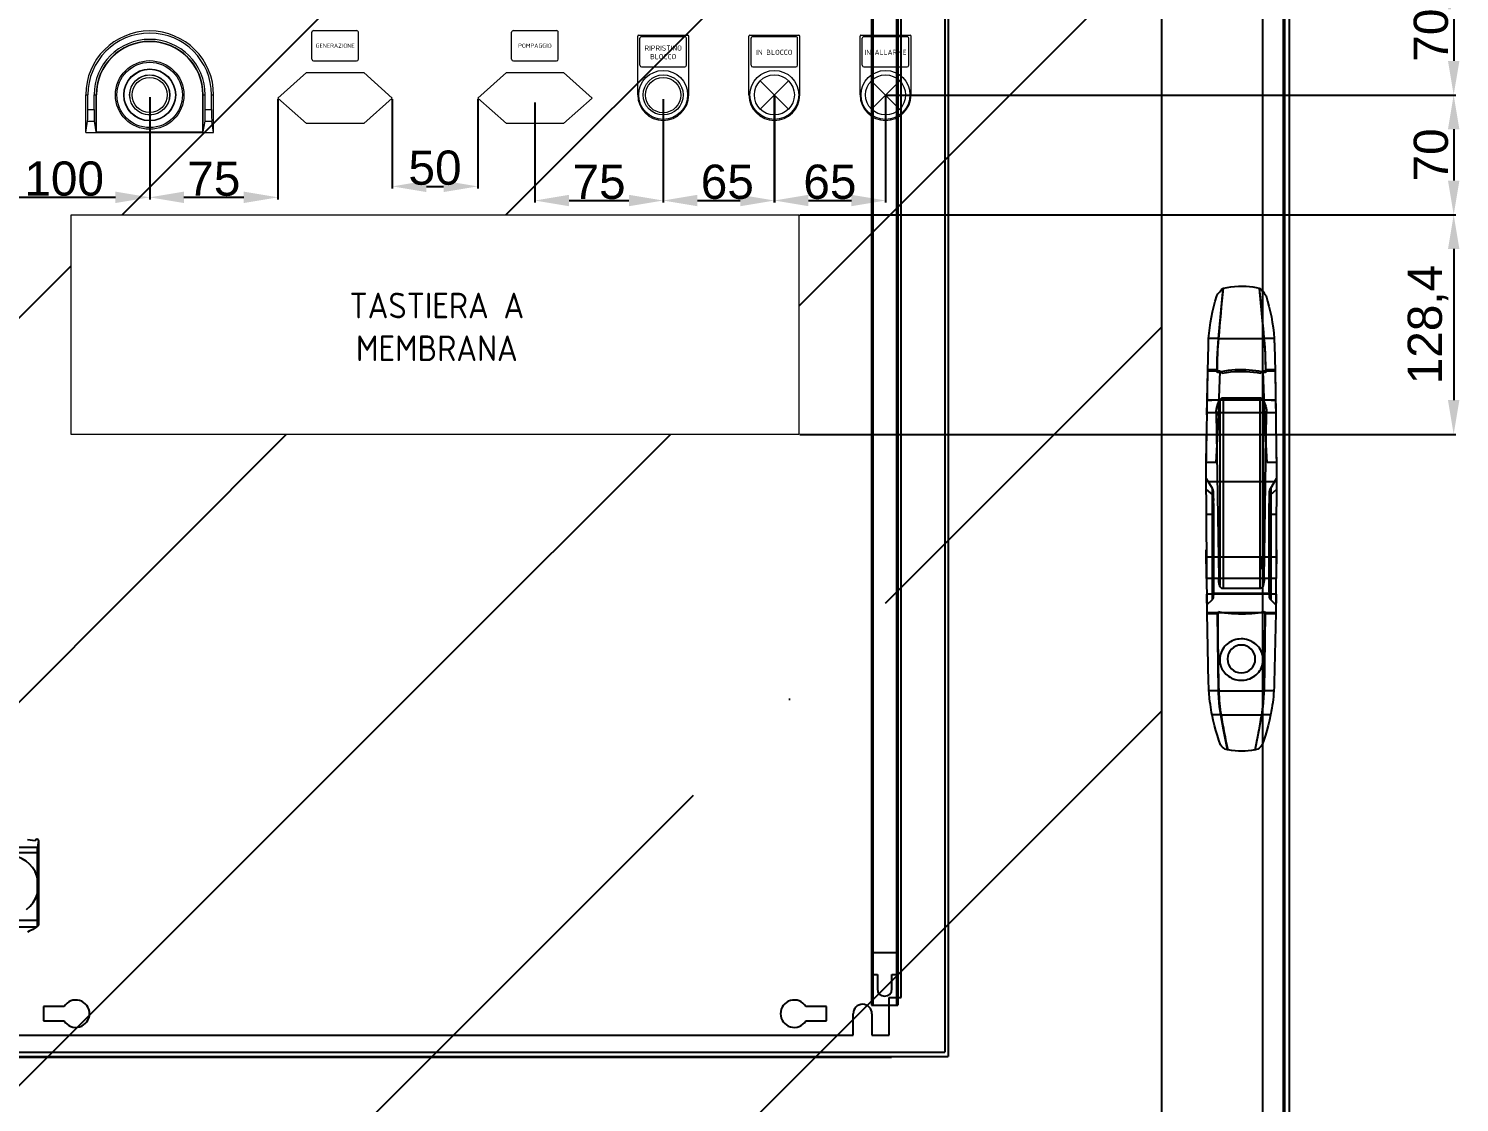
# Model space of a CAD drawing. Header units: millimetres. Extents: x 42222 to 59290, y 36233 to 38835.
# Drawn here: x 43951 to 44788, y 37201 to 37829 of the extents above; entities that cross this region are included whole.
import ezdxf

# ---------------------------------------------------------------- set-up
doc = ezdxf.new("R2010")
doc.units = ezdxf.units.MM
doc.set_wipeout_variables(frame=1)
doc.layers.add('! NO PLOT !', color=7, linetype='Continuous', true_color=0xff75dd, plot=False)
doc.layers.add('000-PI-Oprema', color=30, linetype='Continuous', lineweight=5)
doc.layers.add('000-PI-ORMAR', color=2, linetype='Continuous')
doc.layers.add('000-PI_TEXT', color=7, linetype='Continuous')
doc.styles.add('PI0', font='isocpeur.ttf', dxfattribs={"width": 0.9})
doc.styles.get("Standard").update_dxf_attribs({"font": 'arial.ttf'})
doc.dimstyles.new('ISO-25-lb', dxfattribs={"dimtxt": 8, "dimasz": 8, "dimexe": 1.25, "dimexo": 0.625, "dimtad": 1, "dimtxsty": 'Standard', "dimcen": 5, "dimadec": 0, "dimazin": 0, "dimtfac": 1, "dimtmove": 0, "dimatfit": 3, "dimfxl": 1, "dimarcsym": 0})

# ---------------------------------------------------------------- blocks, each defined once
blk = doc.blocks.new('podloska')
for p, q in [((43278.7, 39063.45), (43278.7, 39097.85)), ((43279.2, 39098.35), (43308, 39098.35)), ((43280, 39080.85), (43280, 39096.55)), ((43281, 39097.55), (43306.2, 39097.55)), ((43307.2, 39080.85), (43307.2, 39096.55)), ((43308.5, 39063.45), (43308.5, 39097.85)), ((43281, 39079.85), (43306.2, 39079.85))]:
    blk.add_line(p, q)
blk.add_circle((43293.6, 39063.45), 14.3)
at = {"ltscale": 0.25}
blk.add_circle((43293.6, 39063.45), 11.7, dxfattribs=at)
for centre, radius, start, end in [((43279.2, 39097.85), 0.5, 89.99996, 179.99983), ((43281, 39096.55), 1, 90.00002, 180.00009), ((43306.2, 39096.55), 1, 359.99991, 89.99998), ((43308, 39097.85), 0.5, 0.00017, 90.00004), ((43281, 39080.85), 1, 180, 269.99998), ((43306.2, 39080.85), 1, 270.00002, 0), ((43293.6, 39063.45), 14.9, 180, 0)]:
    blk.add_arc(centre, radius, start, end)
blk = doc.blocks.new('ESD - 3SU1051-1BA20-0AA0')
for p, q in [((43979.33, 39069.15), (43980.57, 39069.15)), ((43979.33, 39047.15), (43979.33, 39069.15)), ((43980.57, 39060.65), (43980.57, 39069.15)), ((43984.23, 39069.15), (43985.4, 39069.15)), ((43984.23, 39060.65), (43984.23, 39069.15)), ((43985.4, 39069.15), (43985.6, 39069.15)), ((43985.4, 39047.58), (43985.4, 39069.15)), ((43985.6, 39047.55), (43985.6, 39069.15)), ((44047.85, 39069.15), (44048.05, 39069.15)), ((44047.85, 39047.55), (44047.85, 39069.15)), ((44048.05, 39069.15), (44049.23, 39069.15)), ((44048.05, 39047.58), (44048.05, 39069.15)), ((44049.23, 39060.65), (44049.23, 39069.15)), ((44052.88, 39069.15), (44054.13, 39069.15)), ((44052.88, 39060.65), (44052.88, 39069.15)), ((44054.13, 39047.15), (44054.13, 39069.15)), ((43980.57, 39060.65), (43984.23, 39060.65)), ((44049.23, 39060.65), (44052.88, 39060.65)), ((43979.33, 39047.15), (43980.41, 39053.74)), ((43980.41, 39053.74), (43984.38, 39053.74)), ((43985.4, 39047.58), (43984.38, 39053.74)), ((44048.05, 39047.58), (44049.07, 39053.74)), ((44049.07, 39053.74), (44053.04, 39053.74)), ((44054.13, 39047.15), (44053.04, 39053.74)), ((43979.33, 39047.15), (43995.6, 39047.15)), ((43985.6, 39047.55), (44047.85, 39047.55)), ((43995.54, 39047.21), (44037.91, 39047.21)), ((44037.85, 39047.15), (44054.13, 39047.15))]:
    blk.add_line(p, q)
for points in [[(43980.41, 39053.74), (43980.45, 39054.1), (43980.48, 39054.72), (43980.51, 39055.59), (43980.54, 39056.67), (43980.55, 39057.9), (43980.57, 39059.25), (43980.57, 39060.65)], [(43984.23, 39060.65), (43984.23, 39059.25), (43984.24, 39057.9), (43984.26, 39056.67), (43984.28, 39055.59), (43984.31, 39054.72), (43984.34, 39054.1), (43984.38, 39053.74)], [(44049.07, 39053.74), (44049.11, 39054.1), (44049.14, 39054.72), (44049.17, 39055.59), (44049.19, 39056.67), (44049.21, 39057.9), (44049.22, 39059.25), (44049.23, 39060.65)], [(44052.88, 39060.65), (44052.89, 39059.25), (44052.9, 39057.9), (44052.91, 39056.67), (44052.94, 39055.59), (44052.97, 39054.72), (44053, 39054.1), (44053.04, 39053.74)], [(43985.4, 39047.58), (43985.4, 39047.57), (43985.42, 39047.56), (43985.43, 39047.56), (43985.46, 39047.55), (43985.49, 39047.55), (43985.52, 39047.55), (43985.56, 39047.55), (43985.6, 39047.55)], [(44047.85, 39047.55), (44047.89, 39047.55), (44047.93, 39047.55), (44047.96, 39047.55), (44047.99, 39047.55), (44048.02, 39047.56), (44048.04, 39047.56), (44048.05, 39047.57), (44048.05, 39047.58)]]:
    blk.add_lwpolyline(points)
for radius in [20.05, 19.13, 15.2, 15, 11.75, 11.68, 10.25]:
    blk.add_circle((44016.73, 39069.15), radius)
for radius, start, end in [(37.4, 0, 180), (36.16, 0, 180), (32.5, 0, 180), (31.33, 0, 180), (31.13, 0, 180), (30.5, 225.99624, 226.16782), (30.5, 313.83218, 314.00376)]:
    blk.add_arc((44016.73, 39069.15), radius, start, end)
blk = doc.blocks.new('*D108')
at = {"layer": '000-PI_TEXT', "color": 0, "lineweight": -2, "ltscale": 0.25, "transparency": 16777216}
for p, q in [((44403.85, 37859.93), (44785.87, 37859.93)), ((44784.62, 37839.93), (44784.62, 37809.84)), ((44453.06, 37789.84), (44785.87, 37789.84))]:
    blk.add_line(p, q, dxfattribs=at)
at = {"layer": '000-PI_TEXT', "color": 0, "ltscale": 0.25, "transparency": 16777216}
for points in [[(44781.29, 37839.93), (44787.96, 37839.93), (44784.62, 37859.93)], [(44781.29, 37809.84), (44787.96, 37809.84), (44784.62, 37789.84)]]:
    blk.add_solid(points, dxfattribs=at)
at = {"layer": 'Defpoints', "color": 0, "ltscale": 0.25, "transparency": 16777216}
for p in [(44403.22, 37859.93), (44452.44, 37789.84), (44784.62, 37789.84)]:
    blk.add_point(p, dxfattribs=at)
at = {"layer": '000-PI_TEXT', "color": 0, "ltscale": 0.25, "transparency": 16777216, "insert": (44771.41, 37824.88), "char_height": 20, "attachment_point": 5, "rotation": 90}
blk.add_mtext('70', dxfattribs=at)
blk = doc.blocks.new('*D109')
at = {"layer": '000-PI_TEXT', "color": 0, "lineweight": -2, "ltscale": 0.25, "transparency": 16777216}
for p, q in [((44402.34, 37719.84), (44785.87, 37719.84)), ((44784.62, 37699.84), (44784.62, 37611.44)), ((44402.34, 37591.44), (44785.87, 37591.44))]:
    blk.add_line(p, q, dxfattribs=at)
at = {"layer": '000-PI_TEXT', "color": 0, "ltscale": 0.25, "transparency": 16777216}
for points in [[(44781.29, 37699.84), (44787.96, 37699.84), (44784.62, 37719.84)], [(44781.29, 37611.44), (44787.96, 37611.44), (44784.62, 37591.44)]]:
    blk.add_solid(points, dxfattribs=at)
at = {"layer": 'Defpoints', "color": 0, "ltscale": 0.25, "transparency": 16777216}
for p in [(44401.71, 37719.84), (44401.71, 37591.44), (44784.62, 37591.44)]:
    blk.add_point(p, dxfattribs=at)
at = {"layer": '000-PI_TEXT', "color": 0, "ltscale": 0.25, "transparency": 16777216, "insert": (44769.61, 37655.64), "char_height": 20, "attachment_point": 5, "rotation": 90}
blk.add_mtext('128,4', dxfattribs=at)
blk = doc.blocks.new('*D115')
at = {"layer": '000-PI_TEXT', "color": 0, "lineweight": -2, "ltscale": 0.25, "transparency": 16777216}
for p, q in [((43922.18, 37789.3), (43922.18, 37728.8)), ((44022.18, 37788.67), (44022.18, 37728.8)), ((43942.18, 37730.05), (44002.18, 37730.05))]:
    blk.add_line(p, q, dxfattribs=at)
at = {"layer": '000-PI_TEXT', "color": 0, "ltscale": 0.25, "transparency": 16777216}
for points in [[(43942.18, 37733.39), (43942.18, 37726.72), (43922.18, 37730.05)], [(44002.18, 37733.39), (44002.18, 37726.72), (44022.18, 37730.05)]]:
    blk.add_solid(points, dxfattribs=at)
at = {"layer": 'Defpoints', "color": 0, "ltscale": 0.25, "transparency": 16777216}
for p in [(43922.18, 37789.92), (44022.18, 37789.3), (44022.18, 37730.05)]:
    blk.add_point(p, dxfattribs=at)
at = {"layer": '000-PI_TEXT', "color": 0, "ltscale": 0.25, "transparency": 16777216, "insert": (43972.18, 37740.89), "char_height": 20, "attachment_point": 5}
blk.add_mtext('100', dxfattribs=at)
blk = doc.blocks.new('*D116')
at = {"layer": '000-PI_TEXT', "color": 0, "lineweight": -2, "ltscale": 0.25, "transparency": 16777216}
for p, q in [((44022.18, 37788.05), (44022.18, 37728.8)), ((44097.18, 37787.42), (44097.18, 37728.8)), ((44042.18, 37730.05), (44077.18, 37730.05))]:
    blk.add_line(p, q, dxfattribs=at)
at = {"layer": '000-PI_TEXT', "color": 0, "ltscale": 0.25, "transparency": 16777216}
for points in [[(44042.18, 37733.39), (44042.18, 37726.72), (44022.18, 37730.05)], [(44077.18, 37733.39), (44077.18, 37726.72), (44097.18, 37730.05)]]:
    blk.add_solid(points, dxfattribs=at)
at = {"layer": 'Defpoints', "color": 0, "ltscale": 0.25, "transparency": 16777216}
for p in [(44022.18, 37788.67), (44097.18, 37788.05), (44097.18, 37730.05)]:
    blk.add_point(p, dxfattribs=at)
at = {"layer": '000-PI_TEXT', "color": 0, "ltscale": 0.25, "transparency": 16777216, "insert": (44059.68, 37740.85), "char_height": 20, "attachment_point": 5}
blk.add_mtext('75', dxfattribs=at)
blk = doc.blocks.new('*D117')
at = {"layer": '000-PI_TEXT', "color": 0, "lineweight": -2, "ltscale": 0.25, "transparency": 16777216}
for p, q in [((44322.42, 37787.42), (44322.42, 37726.93)), ((44387.44, 37789.21), (44387.44, 37726.93)), ((44342.42, 37728.18), (44367.44, 37728.18))]:
    blk.add_line(p, q, dxfattribs=at)
at = {"layer": '000-PI_TEXT', "color": 0, "ltscale": 0.25, "transparency": 16777216}
for points in [[(44342.42, 37731.51), (44342.42, 37724.84), (44322.42, 37728.18)], [(44367.44, 37731.51), (44367.44, 37724.84), (44387.44, 37728.18)]]:
    blk.add_solid(points, dxfattribs=at)
at = {"layer": 'Defpoints', "color": 0, "ltscale": 0.25, "transparency": 16777216}
for p in [(44322.42, 37788.05), (44387.44, 37789.83), (44387.44, 37728.18)]:
    blk.add_point(p, dxfattribs=at)
at = {"layer": '000-PI_TEXT', "color": 0, "ltscale": 0.25, "transparency": 16777216, "insert": (44359.92, 37739.01), "char_height": 20, "attachment_point": 5}
blk.add_mtext('65', dxfattribs=at)
blk = doc.blocks.new('*D118')
at = {"layer": '000-PI_TEXT', "color": 0, "lineweight": -2, "ltscale": 0.25, "transparency": 16777216}
for p, q in [((44387.38, 37789.26), (44387.38, 37726.94)), ((44452.44, 37789.21), (44452.44, 37726.94)), ((44407.38, 37728.19), (44432.44, 37728.19))]:
    blk.add_line(p, q, dxfattribs=at)
at = {"layer": '000-PI_TEXT', "color": 0, "ltscale": 0.25, "transparency": 16777216}
for points in [[(44407.38, 37731.52), (44407.38, 37724.85), (44387.38, 37728.19)], [(44432.44, 37731.52), (44432.44, 37724.85), (44452.44, 37728.19)]]:
    blk.add_solid(points, dxfattribs=at)
at = {"layer": 'Defpoints', "color": 0, "ltscale": 0.25, "transparency": 16777216}
for p in [(44387.38, 37789.89), (44452.44, 37789.84), (44452.44, 37728.19)]:
    blk.add_point(p, dxfattribs=at)
at = {"layer": '000-PI_TEXT', "color": 0, "ltscale": 0.25, "transparency": 16777216, "insert": (44419.91, 37739.02), "char_height": 20, "attachment_point": 5}
blk.add_mtext('65', dxfattribs=at)
blk = doc.blocks.new('*U88')
at = {"layer": '000-PI-ORMAR'}
for p, q in [((-13.41, 105.24), (-10.65, 134.6)), ((-10.48, 134.65), (-10.91, 134.53)), ((10.91, 134.53), (10.48, 134.65)), ((13.41, 105.24), (10.65, 134.6)), ((-19.31, 101.34), (-19.67, 86.25)), ((-19.14, 105.24), (-13.41, 105.24)), ((13.2, 105.24), (-13.2, 105.24)), ((13.41, 105.24), (19.14, 105.24)), ((19.67, 86.25), (19.31, 101.34)), ((-19.67, 86.25), (-20.5, 27.74)), ((-19.67, 86.25), (-20.14, 61.02)), ((-19.67, 86.25), (-12.5, 86.25)), ((-19.66, 87.03), (-14.25, 87.03)), ((-14.15, 86.25), (-14.25, 87.03)), ((-14.02, 85.32), (-14.15, 86.25)), ((-12.5, 86.25), (-13.43, 60.26)), ((-11.21, 85.08), (-12.5, 86.25)), ((12.5, 86.25), (11.21, 85.08)), ((11.99, 85.79), (14.02, 85.32)), ((12.5, 86.25), (19.67, 86.25)), ((13.43, 60.26), (12.5, 86.25)), ((14.02, 85.32), (14.15, 86.25)), ((14.15, 86.25), (14.25, 87.03)), ((14.25, 87.03), (19.66, 87.03)), ((20.5, 27.74), (19.67, 86.25)), ((20.15, 60.62), (19.67, 86.25)), ((-20.01, 69.28), (-12.67, 69.28)), ((-20.01, 68.98), (-17.35, 68.98)), ((-17.35, 69.28), (17.35, 69.28)), ((-12.67, 69.28), (-12.65, 69.31)), ((-12.65, 69.31), (-12.65, -39.07)), ((-10.73, 70.49), (-10.73, -40.96)), ((-10.73, 70.49), (10.73, 70.49)), ((10.73, 70.49), (10.73, -40.96)), ((12.65, 69.31), (12.65, -39.07)), ((12.65, 69.31), (12.67, 69.28)), ((12.67, 69.28), (20.01, 69.28)), ((17.35, 68.98), (20.01, 68.98)), ((-20.13, 61.86), (-17.35, 61.86)), ((-20.13, 61.85), (-14.69, 61.85)), ((-17.35, 61.85), (17.35, 61.85)), ((-15, 32.81), (-13.43, 60.26)), ((-13.27, -35.12), (-14.69, 61.85)), ((14.69, 61.85), (13.27, -35.12)), ((13.43, 60.26), (15, 32.81)), ((14.69, 61.85), (20.13, 61.85)), ((17.35, 61.86), (20.13, 61.86)), ((20.5, 27.74), (20.31, 48.52)), ((-20.44, 35.92), (-20.5, 27.74)), ((-20.5, 27.74), (-20.09, -55.06)), ((-20.47, 32.81), (-15, 32.81)), ((15, 32.81), (20.47, 32.81)), ((20.09, -55.06), (20.5, 27.74)), ((-17.16, 17.77), (-20.5, 23.44)), ((-17.16, 14.16), (-20.5, 16.99)), ((-19.8, 21.43), (19.8, 21.43)), ((-17.16, 17.77), (-17.16, -47.43)), ((20.5, 23.44), (17.16, 17.77)), ((17.16, 17.77), (17.16, -47.43)), ((20.5, 16.99), (17.16, 14.16)), ((-16.24, 2.4), (-16.48, 15.53)), ((-16.48, 15.53), (-16.48, -46.12)), ((-16.36, 10.54), (-16.48, 13.04)), ((16.48, 15.53), (16.24, 2.4)), ((16.48, 13.04), (16.36, 10.54)), ((16.48, 15.53), (16.48, -46.12)), ((-17.16, 2.54), (-20.5, 2.61)), ((-16.24, 2.4), (-16.48, 2.51)), ((-16.24, -35.11), (-16.24, 2.4)), ((16.48, 2.51), (16.24, 2.4)), ((16.24, 2.4), (16.24, -35.11)), ((20.5, 2.61), (17.16, 2.54)), ((-20.5, -18.21), (-20.36, -35.12)), ((-20.47, -22.52), (20.47, -22.52)), ((-11.5, -22.68), (-11.5, -29.51)), ((20.36, -35.12), (20.5, -18.21)), ((-20.36, -35.12), (-13.27, -35.12)), ((-16.24, -35.11), (16.24, -35.11)), ((-10.73, -40.96), (10.73, -40.96)), ((13.27, -35.12), (20.36, -35.12)), ((-20.25, -44.17), (-20.09, -55.06)), ((-20.25, -44.17), (20.25, -44.17)), ((-20.16, -50.42), (-17.16, -47.43)), ((-16.48, -46.12), (-16.38, -43.78)), ((-16.38, -43.78), (16.38, -43.78)), ((16.38, -43.78), (16.48, -46.12)), ((17.16, -47.43), (20.16, -50.42)), ((20.09, -55.06), (20.25, -44.17)), ((-20.09, -55.06), (20.09, -55.06)), ((-20.09, -55.06), (-19.2, -96.13)), ((-20.08, -55.68), (-14.03, -55.68)), ((-14.03, -55.68), (-13.85, -55.06)), ((-13.42, -100.67), (-14.03, -55.68)), ((-13.85, -55.06), (-13.67, -54.42)), ((13.42, -100.67), (14.03, -55.68)), ((13.85, -55.06), (13.67, -54.42)), ((14.03, -55.68), (13.85, -55.06)), ((14.03, -55.68), (20.08, -55.68)), ((19.2, -96.13), (20.09, -55.06)), ((-18.98, -100.67), (-13.42, -100.67)), ((13.08, -100.67), (-13.08, -100.67)), ((13.42, -100.67), (18.98, -100.67)), ((-17.11, -114.85), (-12.02, -114.85)), ((11.71, -114.85), (-11.71, -114.85)), ((12.02, -114.85), (17.11, -114.85)), ((-9.7, -134.82), (-8.04, -135.19)), ((-7.82, -135.23), (-8.04, -135.19)), ((7.82, -135.23), (8.04, -135.19)), ((8.04, -135.19), (9.7, -134.82))]:
    blk.add_line(p, q, dxfattribs=at)
for points in [[(-10.91, 134.53), (-11.6, 133.9), (-12.24, 133.24), (-12.84, 132.55), (-13.41, 131.8), (-13.93, 131.03), (-14.4, 130.23)], [(10.48, 134.65), (8.34, 135.15), (6.17, 135.54), (3.98, 135.81), (1.73, 135.97), (-0.54, 136), (-2.8, 135.91), (-4.73, 135.73), (-6.65, 135.46), (-8.58, 135.1), (-10.48, 134.65)], [(14.4, 130.23), (13.7, 131.38), (12.89, 132.48), (12.28, 133.2), (11.62, 133.89), (10.91, 134.53)], [(-14.4, 130.23), (-15.31, 127.22), (-16.14, 124.17), (-16.87, 121.1), (-17.51, 118.01), (-18.07, 114.85), (-18.52, 111.66), (-18.88, 108.46), (-19.14, 105.24)], [(19.14, 105.24), (18.88, 108.42), (18.53, 111.59), (18.09, 114.73), (17.54, 117.85), (16.9, 120.99), (16.16, 124.1), (15.33, 127.18), (14.4, 130.23)], [(-19.14, 105.24), (-19.19, 104.29), (-19.24, 103.32), (-19.28, 102.34), (-19.31, 101.34)], [(-14.25, 87.03), (-14.23, 90.25), (-14.16, 93.45), (-14.03, 96.61), (-13.86, 99.69), (-13.64, 102.68), (-13.41, 105.24)], [(14.25, 87.03), (14.23, 90.25), (14.16, 93.45), (14.03, 96.61), (13.86, 99.69), (13.64, 102.68), (13.41, 105.24)], [(19.31, 101.34), (19.28, 102.33), (19.24, 103.31), (19.19, 104.28), (19.14, 105.24)], [(-14.02, 85.32), (-12.17, 85.75), (-11.99, 85.79)], [(-11.99, 85.79), (-10.29, 86.12), (-8.39, 86.43), (-6.48, 86.67), (-4.5, 86.86), (-2.52, 86.97), (-0.52, 87.02), (1.47, 87.01), (3.57, 86.92), (5.67, 86.76), (7.76, 86.52), (9.87, 86.2), (11.96, 85.8), (11.99, 85.79)], [(11.21, 85.08), (8.78, 85.48), (6.33, 85.78), (3.84, 85.99), (1.34, 86.1), (-0.75, 86.11), (-2.84, 86.05), (-4.93, 85.91), (-7.03, 85.71), (-9.13, 85.43), (-11.21, 85.08)], [(-12.67, 69.28), (-13.17, 68.42), (-13.6, 67.5), (-13.96, 66.55), (-14.26, 65.56), (-14.48, 64.55), (-14.62, 63.52), (-14.69, 62.48), (-14.69, 61.85)], [(-12.65, 69.31), (-12.5, 69.52), (-12.34, 69.72), (-12.17, 69.89), (-11.98, 70.05), (-11.79, 70.18), (-11.59, 70.29), (-11.38, 70.38), (-11.17, 70.44), (-10.95, 70.48), (-10.73, 70.49)], [(10.73, 70.49), (10.95, 70.48), (11.17, 70.44), (11.38, 70.38), (11.59, 70.29), (11.79, 70.18), (11.98, 70.05), (12.17, 69.89), (12.34, 69.72), (12.5, 69.52), (12.65, 69.31)], [(14.69, 61.85), (14.67, 62.89), (14.57, 63.93), (14.4, 64.96), (14.15, 65.96), (13.83, 66.94), (13.43, 67.87), (12.97, 68.77), (12.67, 69.28)], [(-16.48, 15.53), (-16.52, 15.9), (-16.59, 16.26), (-16.68, 16.61), (-16.78, 16.95), (-16.91, 17.28), (-17.06, 17.59), (-17.16, 17.77)], [(17.16, 17.77), (17, 17.47), (16.86, 17.16), (16.74, 16.83), (16.64, 16.48), (16.56, 16.13), (16.51, 15.76), (16.48, 15.53)], [(-16.38, -43.78), (-16.36, -43.11), (-16.33, -42.38), (-16.31, -41.59), (-16.3, -40.74), (-16.28, -39.86), (-16.27, -38.93), (-16.26, -37.98), (-16.25, -37), (-16.24, -36.01), (-16.24, -35.11)], [(-13.27, -35.12), (-13.22, -36.16), (-13.09, -37.2), (-12.89, -38.21), (-12.65, -39.07)], [(-12.65, -39.07), (-12.44, -39.63), (-12.15, -40.14), (-11.97, -40.36), (-11.77, -40.56), (-11.53, -40.73), (-11.26, -40.86), (-11.05, -40.93), (-10.83, -40.96), (-10.73, -40.96)], [(10.73, -40.96), (10.96, -40.94), (11.17, -40.9), (11.37, -40.82), (11.56, -40.71), (11.83, -40.51), (12.05, -40.27), (12.34, -39.82), (12.56, -39.33), (12.65, -39.07)], [(12.65, -39.07), (12.92, -38.08), (13.11, -37.06), (13.23, -36.02), (13.27, -35.12)], [(16.24, -35.11), (16.24, -36.11), (16.25, -37.1), (16.26, -38.08), (16.27, -39.03), (16.28, -39.95), (16.3, -40.83), (16.32, -41.67), (16.34, -42.45), (16.36, -43.18), (16.38, -43.78)], [(-17.16, -47.43), (-17, -47.26), (-16.86, -47.08), (-16.74, -46.88), (-16.64, -46.68), (-16.56, -46.47), (-16.51, -46.26), (-16.48, -46.12)], [(16.48, -46.12), (16.52, -46.34), (16.59, -46.55), (16.68, -46.76), (16.78, -46.96), (16.91, -47.15), (17.06, -47.33), (17.16, -47.43)], [(-9.57, -55.06), (-9.95, -55.01), (-11.82, -54.74), (-13.67, -54.42)], [(9.58, -55.06), (7.81, -55.27), (5.83, -55.45), (3.77, -55.58), (1.71, -55.66), (-0.35, -55.68), (-2.41, -55.64), (-4.3, -55.56), (-6.19, -55.42), (-8.06, -55.24), (-9.57, -55.06)], [(13.67, -54.42), (11.74, -54.75), (9.78, -55.04), (9.58, -55.06)], [(8.89, -73.85), (9.63, -74.62), (10.32, -75.46), (10.92, -76.35), (11.44, -77.29), (11.87, -78.24), (12.2, -79.23), (12.45, -80.24), (12.61, -81.28), (12.67, -82.26), (12.65, -83.25), (12.54, -84.24), (12.35, -85.2), (12.09, -86.12), (11.75, -87.01), (11.34, -87.88), (10.86, -88.7), (10.31, -89.5), (9.69, -90.26), (9.02, -90.96), (8.29, -91.61), (7.47, -92.23), (6.61, -92.78), (5.69, -93.26), (4.75, -93.67), (3.73, -94.02), (2.68, -94.28), (1.61, -94.45), (0.54, -94.54), (-0.57, -94.54), (-1.67, -94.44), (-2.76, -94.26), (-3.83, -93.99), (-4.88, -93.62), (-5.89, -93.17), (-6.86, -92.63), (-7.77, -92.01), (-8.62, -91.33), (-9.4, -90.57), (-10.12, -89.75), (-10.76, -88.87), (-11.29, -87.97), (-11.74, -87.03), (-12.11, -86.06), (-12.38, -85.06), (-12.56, -84.1), (-12.66, -83.12), (-12.67, -82.14), (-12.6, -81.17), (-12.45, -80.24), (-12.23, -79.31), (-11.93, -78.41), (-11.57, -77.54), (-11.12, -76.68), (-10.6, -75.85), (-10.01, -75.07), (-9.37, -74.34), (-8.63, -73.62), (-7.83, -72.97), (-6.98, -72.38), (-6.09, -71.86), (-5.12, -71.4), (-4.11, -71.02), (-3.07, -70.73), (-2.02, -70.52), (-0.95, -70.4), (0.13, -70.37), (1.22, -70.42), (2.29, -70.56), (3.33, -70.79), (4.36, -71.11), (5.35, -71.51), (6.31, -71.98), (7.22, -72.53), (8.08, -73.16), (8.89, -73.85)], [(-19.2, -96.13), (-19.11, -98.4), (-18.98, -100.67)], [(18.98, -100.67), (19.11, -98.4), (19.2, -96.13)], [(-18.98, -100.67), (-18.85, -102.42), (-18.69, -104.15), (-18.51, -105.85), (-18.3, -107.56), (-18.07, -109.24), (-17.82, -110.87), (-17.65, -111.9), (-17.47, -112.9), (-17.29, -113.89), (-17.11, -114.85)], [(-12.02, -114.85), (-12.39, -112.52), (-12.71, -110.05), (-12.98, -107.48), (-13.2, -104.81), (-13.36, -102.07), (-13.42, -100.67)], [(12.02, -114.85), (12.39, -112.52), (12.71, -110.05), (12.98, -107.48), (13.2, -104.81), (13.36, -102.07), (13.42, -100.67)], [(17.11, -114.85), (17.38, -113.41), (17.65, -111.91), (17.9, -110.36), (18.14, -108.72), (18.37, -107.03), (18.57, -105.3), (18.69, -104.16), (18.8, -103.01), (18.89, -101.85), (18.98, -100.67)], [(-17.11, -114.85), (-16.46, -117.91), (-15.73, -120.91), (-14.94, -123.85), (-14.07, -126.74), (-13.14, -129.58), (-12.14, -132.35)], [(-8.04, -135.19), (-10.47, -123.49), (-12.02, -114.85)], [(8.04, -135.19), (10.47, -123.49), (12.02, -114.85)], [(12.14, -132.35), (13.13, -129.6), (14.06, -126.78), (14.92, -123.9), (15.72, -120.95), (16.45, -117.93), (17.11, -114.85)], [(-12.14, -132.35), (-11.58, -132.99), (-10.98, -133.61), (-10.36, -134.22), (-9.7, -134.82)], [(9.7, -134.82), (10.35, -134.23), (10.98, -133.62), (11.57, -132.99), (12.14, -132.35)], [(-7.82, -135.23), (-5.94, -135.56), (-4.05, -135.79), (-2.15, -135.94), (-0.2, -136), (1.74, -135.96), (3.69, -135.83), (5.76, -135.58), (7.82, -135.23)]]:
    blk.add_lwpolyline(points, dxfattribs=at)
blk.add_circle((0, -82.1), 8.15, dxfattribs=at)
for centre, major_axis, ratio, start_param, end_param in [((73, -135.16), (0, 546.84), 0.175521, 1.054802, 1.115623), ((-73, -135.16), (0, 546.84), 0.175521, -1.115623, -1.054802), ((-7.53, 87.2), (0, 37), 0.175521, 1.061397, 1.596486), ((7.53, 87.2), (0, 37), 0.175521, 4.6867, 5.221788), ((-7.53, 87.2), (0, 37), 0.175521, -4.6867, -4.66155), ((7.53, 87.2), (0, 37), 0.175521, 4.66155, 4.6867), ((-19.46, 12.78), (-3, 0), 0.71325, 3.261467, 3.839724), ((19.46, 12.78), (-3, 0), 0.71325, 5.585054, 6.163311), ((-19.46, 2.51), (-3, 0), 0.017452, 3.261467, 3.839724), ((19.46, 2.51), (-3, 0), 0.017452, -0.698132, -0.119874), ((137.46, -39.64), (0, 669.86), 0.225671, -4.689366, -4.621155), ((-137.46, -39.64), (0, 669.86), 0.225671, 4.621155, 4.689366), ((-5.86, -95.36), (0, 32.42), 0.225671, 1.735147, 2.215471), ((5.86, -95.36), (0, 32.42), 0.225671, 4.067714, 4.548039), ((21.21, -9.07), (0, 180.2), 0.225671, -4.085045, -3.936826), ((-21.21, -9.07), (0, 180.2), 0.225671, 3.936826, 4.085045)]:
    blk.add_ellipse(centre, major_axis=major_axis, ratio=ratio, start_param=start_param, end_param=end_param, dxfattribs=at)
blk = doc.blocks.new('*D148')
at = {"layer": '000-PI_TEXT', "color": 0, "lineweight": -2, "ltscale": 0.25, "transparency": 16777216}
for p, q in [((44322.42, 37787.42), (44322.42, 37726.93)), ((44247.42, 37785.54), (44247.42, 37726.93)), ((44267.42, 37728.18), (44302.42, 37728.18))]:
    blk.add_line(p, q, dxfattribs=at)
at = {"layer": '000-PI_TEXT', "color": 0, "ltscale": 0.25, "transparency": 16777216}
for points in [[(44267.42, 37731.51), (44267.42, 37724.84), (44247.42, 37728.18)], [(44302.42, 37731.51), (44302.42, 37724.84), (44322.42, 37728.18)]]:
    blk.add_solid(points, dxfattribs=at)
at = {"layer": 'Defpoints', "color": 0, "ltscale": 0.25, "transparency": 16777216}
for p in [(44322.42, 37788.05), (44247.42, 37786.17), (44322.42, 37728.18)]:
    blk.add_point(p, dxfattribs=at)
at = {"layer": '000-PI_TEXT', "color": 0, "ltscale": 0.25, "transparency": 16777216, "insert": (44284.92, 37738.97), "char_height": 20, "attachment_point": 5}
blk.add_mtext('75', dxfattribs=at)
blk = doc.blocks.new('*D152')
at = {"layer": '000-PI_TEXT', "color": 0, "linetype": 'Continuous', "lineweight": -2, "ltscale": 0.25, "transparency": 16777216}
for p, q in [((44164.01, 37787.42), (44164.01, 37735.2)), ((44214.01, 37787.42), (44214.01, 37735.2)), ((44184.01, 37736.45), (44194.01, 37736.45))]:
    blk.add_line(p, q, dxfattribs=at)
at = {"layer": '000-PI_TEXT', "color": 0, "ltscale": 0.25, "transparency": 16777216}
for points in [[(44184.01, 37739.78), (44184.01, 37733.11), (44164.01, 37736.45)], [(44194.01, 37739.78), (44194.01, 37733.11), (44214.01, 37736.45)]]:
    blk.add_solid(points, dxfattribs=at)
at = {"layer": 'Defpoints', "color": 0, "ltscale": 0.25, "transparency": 16777216}
for p in [(44164.01, 37788.05), (44214.01, 37788.05), (44214.01, 37736.45)]:
    blk.add_point(p, dxfattribs=at)
at = {"layer": '000-PI_TEXT', "color": 0, "ltscale": 0.25, "transparency": 16777216, "insert": (44189.01, 37747.28), "char_height": 20, "attachment_point": 5}
blk.add_mtext('50', dxfattribs=at)
blk = doc.blocks.new('*D153')
at = {"layer": '000-PI_TEXT', "color": 0, "lineweight": -2, "ltscale": 0.25, "transparency": 16777216}
for p, q in [((44453.06, 37789.84), (44785.87, 37789.84)), ((44784.62, 37769.84), (44784.62, 37739.84)), ((44402.96, 37719.84), (44785.87, 37719.84))]:
    blk.add_line(p, q, dxfattribs=at)
at = {"layer": '000-PI_TEXT', "color": 0, "ltscale": 0.25, "transparency": 16777216}
for points in [[(44781.29, 37769.84), (44787.96, 37769.84), (44784.62, 37789.84)], [(44781.29, 37739.84), (44787.96, 37739.84), (44784.62, 37719.84)]]:
    blk.add_solid(points, dxfattribs=at)
at = {"layer": 'Defpoints', "color": 0, "ltscale": 0.25, "transparency": 16777216}
for p in [(44452.44, 37789.84, 0), (44402.34, 37719.84), (44784.62, 37719.84)]:
    blk.add_point(p, dxfattribs=at)
at = {"layer": '000-PI_TEXT', "color": 0, "ltscale": 0.25, "transparency": 16777216, "insert": (44771.41, 37754.84), "char_height": 20, "attachment_point": 5, "rotation": 90}
blk.add_mtext('70', dxfattribs=at)
blk = doc.blocks.new('*D154')
at = {"layer": '000-PI_TEXT', "color": 0, "linetype": 'Continuous', "lineweight": -2, "ltscale": 0.25, "transparency": 16777216}
for p, q in [((43953.99, 38004.03), (43488.8, 38004.03)), ((43490.05, 37984.03), (43490.05, 36559.03)), ((43953.99, 36539.03), (43488.8, 36539.03))]:
    blk.add_line(p, q, dxfattribs=at)
at = {"layer": '000-PI_TEXT', "color": 0, "ltscale": 0.25, "transparency": 16777216}
for points in [[(43486.72, 37984.03), (43493.38, 37984.03), (43490.05, 38004.03)], [(43486.72, 36559.03), (43493.38, 36559.03), (43490.05, 36539.03)]]:
    blk.add_solid(points, dxfattribs=at)
at = {"layer": 'Defpoints', "color": 0, "ltscale": 0.25, "transparency": 16777216}
for p in [(43954.61, 38004.03), (43490.05, 36539.03), (43954.61, 36539.03)]:
    blk.add_point(p, dxfattribs=at)
at = {"layer": '000-PI_TEXT', "color": 0, "ltscale": 0.25, "transparency": 16777216, "insert": (43479.21, 37271.53), "char_height": 20, "attachment_point": 5, "rotation": 90}
blk.add_mtext('1465', dxfattribs=at)
blk = doc.blocks.new('ormaric 1000x600')
for p, q in [((298.15, 997.5), (298.15, 2.5)), ((300, 1000), (300, 0)), ((255.15, 970), (255.15, 30)), ((255.95, 970), (255.95, 30)), ((269.85, 970), (269.85, 30)), ((270, 965.5), (270, 34.5)), ((270.65, 970), (270.65, 30)), ((272.5, 34.5), (272.5, 965.5)), ((-238.32, 126.95), (-233.75, 126.35)), ((-233.75, 126.35), (-233, 127.25)), ((-233, 127.25), (-232.5, 127.16)), ((-232.5, 127.16), (-231.7, 126.01)), ((-231.89, 126.28), (-232.48, 122.27)), ((-231.7, 76.78), (-231.7, 126.01)), ((-232.48, 122.27), (-266.22, 122.27)), ((-232.69, 119.06), (-266.01, 119.06)), ((-232.68, 119.49), (-232.69, 119.06)), ((-232.69, 119.06), (-232.69, 79.48)), ((-232.67, 119.92), (-232.68, 119.49)), ((-232.66, 120.35), (-232.67, 119.92)), ((-232.63, 120.77), (-232.66, 120.35)), ((-232.6, 121.17), (-232.63, 120.77)), ((-232.57, 121.56), (-232.6, 121.17)), ((-232.53, 121.92), (-232.57, 121.56)), ((-232.48, 122.27), (-232.53, 121.92)), ((-232.69, 79.48), (-266.01, 79.48)), ((-233.15, 75.65), (-265.54, 75.65)), ((-233.15, 75.65), (-235.16, 74.32)), ((-232.46, 76.17), (-233.15, 75.65)), ((-232.69, 79.48), (-232.68, 79.04)), ((-232.68, 79.04), (-232.67, 78.61)), ((-232.67, 78.61), (-232.66, 78.19)), ((-232.66, 78.19), (-232.63, 77.77)), ((-232.63, 77.77), (-232.6, 77.37)), ((-232.6, 77.37), (-232.57, 76.98)), ((-232.57, 76.98), (-232.53, 76.61)), ((-232.53, 76.61), (-232.48, 76.27)), ((-232.48, 76.27), (-232.46, 76.17)), ((-232.46, 76.17), (-231.7, 76.78)), ((-237.28, 73.18), (-238.32, 72.7)), ((-235.16, 74.32), (-237.28, 73.18)), ((270.65, 60.5), (255.15, 60.5)), ((255.15, 48), (258.65, 48)), ((258.65, 48), (258.65, 39.5)), ((267.15, 48), (270.65, 48)), ((267.15, 39.5), (267.15, 48)), ((265.5, 12.5), (265.5, 34.5)), ((265.5, 34.5), (272.5, 34.5)), ((-216.81, 29.2), (-229, 29.2)), ((-229, 29.2), (-229, 20.8)), ((229, 29.2), (216.81, 29.2)), ((229, 20.8), (229, 29.2)), ((255.15, 30), (270.65, 30)), ((-229, 20.8), (-216.81, 20.8)), ((216.81, 20.8), (229, 20.8)), ((244.5, 12.5), (244.5, 25)), ((255.5, 25), (255.5, 12.5)), ((-244.5, 12.5), (244.5, 12.5)), ((255.5, 12.5), (265.5, 12.5)), ((-300, 0), (300, 0)), ((-296.85, 2.5), (298.15, 2.5)), ((235, 0), (235, -0.5)), ((267, 0), (267, -0.5)), ((-267, -0.5), (267, -0.5))]:
    blk.add_line(p, q)
for centre, radius, start, end in [((-249.35, 100), 17.5, 306.8699, 233.1301), ((262.9, 39.5), 4.25, 180, 0), ((-210, 25), 8, 211.66824, 148.33176), ((210, 25), 8, 31.66824, 328.33176), ((250, 25), 5.5, 0, 180)]:
    blk.add_arc(centre, radius, start, end)

msp = doc.modelspace()

# ---------------------------------------------------------------- hatches: boundary and pattern name
at = {"layer": '000-PI-ORMAR', "ltscale": 0.25, "transparency": 33554534}
h = msp.add_hatch(dxfattribs=at)
h.set_pattern_fill('ANSI35', color=256, scale=50)
h.paths.add_polyline_path([(44613.958, 38526.528), (44389.011, 38526.528), (43989.011, 38526.528), (43763.958, 38526.528), (43763.958, 36558.028), (43989.011, 36558.028), (44389.011, 36558.028), (44613.958, 36558.028)])

# ---------------------------------------------------------------- linework, layer by layer
at = {"layer": '000-PI-Oprema'}
for p, q in [((44116.998, 37810.86), (44116.998, 37826.56)), ((44117.998, 37827.56), (44143.198, 37827.56)), ((44144.198, 37810.86), (44144.198, 37826.56)), ((44233.824, 37810.86), (44233.824, 37826.56)), ((44234.824, 37827.56), (44260.024, 37827.56)), ((44261.024, 37810.86), (44261.024, 37826.56)), ((44117.998, 37809.86), (44143.198, 37809.86)), ((44234.824, 37809.86), (44260.024, 37809.86)), ((44379.101, 37798.151), (44395.663, 37781.62)), ((44395.754, 37798.143), (44379.202, 37781.604)), ((44444.101, 37798.155), (44460.663, 37781.625)), ((44460.754, 37798.148), (44444.202, 37781.609))]:
    msp.add_line(p, q, dxfattribs=at)
at = {"layer": '000-PI-Oprema', "ltscale": 0.25}
for p, q in [((44097.185, 37788.049), (44113.891, 37802.949)), ((44164.011, 37788.049), (44147.304, 37802.949)), ((44214.011, 37788.049), (44230.718, 37802.949)), ((44280.837, 37788.049), (44264.131, 37802.949)), ((44097.185, 37788.049), (44113.891, 37773.149)), ((44164.011, 37788.049), (44147.304, 37773.149)), ((44214.011, 37788.049), (44230.718, 37773.149)), ((44280.837, 37788.049), (44264.131, 37773.149))]:
    msp.add_line(p, q, dxfattribs=at)
at = {"layer": '000-PI-Oprema', "ltscale": 0.25, "elevation": 0}
for points in [[(44113.891, 37802.949), (44147.304, 37802.949)], [(44230.718, 37802.949), (44264.131, 37802.949)], [(44147.304, 37773.149), (44113.891, 37773.149)], [(44264.131, 37773.149), (44230.718, 37773.149)]]:
    msp.add_lwpolyline(points, dxfattribs=at)
at = {"layer": '000-PI-Oprema'}
msp.add_circle((44322.424, 37789.832), 10.3, dxfattribs=at)
for centre, start, end in [((44117.998, 37826.56), 90.000022, 180.000087), ((44143.198, 37826.56), 359.999913, 89.999978), ((44234.824, 37826.56), 90.000022, 180.000087), ((44260.024, 37826.56), 359.999913, 89.999978), ((44117.998, 37810.86), 180, 269.999978), ((44143.198, 37810.86), 270.000022, 0), ((44234.824, 37810.86), 180, 269.999978), ((44260.024, 37810.86), 270.000022, 0)]:
    msp.add_arc(centre, 1, start, end, dxfattribs=at)
at = {"layer": '000-PI-ORMAR'}
for p, q in [((44672.79, 38534.528), (44672.79, 36550.028)), ((44672.79, 38534.528), (44672.79, 36550.028)), ((44672.79, 38534.528), (44672.79, 36550.028)), ((44684.999, 38534.528), (44684.999, 36550.028)), ((44613.958, 36558.028), (44613.958, 38526.528)), ((44613.958, 36558.028), (44613.958, 38526.528)), ((44613.958, 36558.028), (44613.958, 38526.528)), ((44685.792, 38514.028), (44685.792, 36563.028)), ((44688.511, 38514.028), (44688.511, 36563.028)), ((44684.958, 37816.428), (44684.958, 37287.428)), ((44684.958, 37816.428), (44684.958, 37287.428)), ((44684.958, 37816.428), (44684.958, 37287.428))]:
    msp.add_line(p, q, dxfattribs=at)

# ---------------------------------------------------------------- block references
at = {"layer": '000-PI-Oprema', "ltscale": 0.25}
msp.add_blockref('ESD - 3SU1051-1BA20-0AA0', (5.459, -1279.228), dxfattribs=at)
at = {"layer": '000-PI-Oprema'}
for p in [(1028.828, -1273.518), (1093.828, -1273.518), (1158.828, -1273.518)]:
    msp.add_blockref('podloska', p, dxfattribs=at)
at = {"layer": '000-PI-ORMAR', "xscale": -1}
msp.add_blockref('*U88', (44660.499, 37542.178), dxfattribs=at)

# ---------------------------------------------------------------- texts
at = {"layer": '000-PI_TEXT', "attachment_point": 5, "style": 'PI0'}
for s, insert, char_height, width in [('GENERAZIONE', (44130.598, 37818.71), 2.5, 27.2), ('POMPAGGIO', (44247.424, 37818.71), 2.5, 27.2), ('{\\fISOCPEUR|b0|i0|c238|p34;RIPRISTINO BLOCCO}', (44322.424, 37814.832), 3, 24.5), ('{\\fISOCPEUR|b0|i0|c238|p34;IN BLOCCO}', (44387.424, 37814.828), 3, 24.5), ('{\\fISOCPEUR|b0|i0|c238|p34;IN ALLARME}', (44452.424, 37814.832), 3, 24.5)]:
    msp.add_mtext(s, dxfattribs=dict(at, insert=insert, char_height=char_height, width=width))

# ---------------------------------------------------------------- dimensions: what is measured, and where the dimension line sits
at = {"layer": '000-PI_TEXT', "ltscale": 0.25}
dim = msp.add_linear_dim(base=(43490.05, 36539.028), p1=(43954.611, 38004.028), p2=(43954.611, 36539.028), angle=90, dimstyle='ISO-25-lb', override={"dimtxt": 20, "dimasz": 20}, dxfattribs=at)
dim.commit()
dim.dimension.update_dxf_attribs({"geometry": '*D154', "text_midpoint": (43479.214, 37271.528)})
dim = msp.add_linear_dim(base=(44784.625, 37789.836), p1=(44403.224, 37859.928), p2=(44452.436, 37789.836), angle=90, text='70', dimstyle='ISO-25-lb', override={"dimtxt": 20, "dimasz": 20, "dimgap": 3}, dxfattribs=at)
dim.commit()
dim.dimension.update_dxf_attribs({"geometry": '*D108', "text_midpoint": (44784.625, 37824.882), "dimtype": 160})
for base, p1, p2, picture, middle in [((44022.185, 37730.053), (43922.185, 37789.924), (44022.185, 37789.299), '*D115', (43972.185, 37730.053)), ((44097.185, 37730.053), (44022.185, 37788.674), (44097.185, 37788.049), '*D116', (44059.685, 37730.053)), ((44322.424, 37728.178), (44247.424, 37786.17), (44322.424, 37788.049), '*D148', (44284.924, 37728.178))]:
    dim = msp.add_linear_dim(base=base, p1=p1, p2=p2, dimstyle='ISO-25-lb', override={"dimtxt": 20, "dimasz": 20}, dxfattribs=at)
    dim.commit()
    dim.dimension.update_dxf_attribs({"geometry": picture, "text_midpoint": middle, "dimtype": 160})
dim = msp.add_linear_dim(base=(44214.011, 37736.448), p1=(44164.011, 37788.049), p2=(44214.011, 37788.049), dimstyle='ISO-25-lb', override={"dimtxt": 20, "dimasz": 20}, dxfattribs=at)
dim.commit()
dim.dimension.update_dxf_attribs({"geometry": '*D152', "text_midpoint": (44189.011, 37747.285)})
for base, p1, p2, picture, middle in [((44387.436, 37728.178), (44322.424, 37788.049), (44387.436, 37789.832), '*D117', (44359.924, 37728.178)), ((44452.436, 37728.187), (44387.382, 37789.885), (44452.436, 37789.836), '*D118', (44419.909, 37728.187))]:
    dim = msp.add_linear_dim(base=base, p1=p1, p2=p2, text='65', dimstyle='ISO-25-lb', override={"dimtxt": 20, "dimasz": 20}, dxfattribs=at)
    dim.commit()
    dim.dimension.update_dxf_attribs({"geometry": picture, "text_midpoint": middle, "dimtype": 160})
dim = msp.add_linear_dim(base=(44784.625, 37591.436), p1=(44401.711, 37719.836), p2=(44401.711, 37591.436), angle=90, dimstyle='ISO-25-lb', override={"dimtxt": 20, "dimasz": 20, "dimgap": 3}, dxfattribs=at)
dim.commit()
dim.dimension.update_dxf_attribs({"geometry": '*D109', "text_midpoint": (44784.625, 37655.636), "dimtype": 160})

# ---------------------------------------------------------------- next in the draw order: wipeouts: each hides what was drawn before it
msp.add_wipeout([(43976.311, 37719.836), (44401.711, 37719.836), (44401.711, 37591.436), (43976.311, 37591.432)]).dxf.layer = '000-PI-Oprema'

# ---------------------------------------------------------------- next in the draw order: linework, layer by layer
at = {"layer": '000-PI-Oprema', "ltscale": 0.25}
msp.add_lwpolyline([(43976.311, 37719.836), (44401.711, 37719.836), (44401.711, 37591.436), (43976.311, 37591.436)], close=True, dxfattribs=at)

# ---------------------------------------------------------------- next in the draw order: block references
at = {"layer": '! NO PLOT !'}
msp.add_blockref('ormaric 1000x600', (44189.011, 37227.651), dxfattribs=at)

# ---------------------------------------------------------------- next in the draw order: texts
at = {"layer": '000-PI_TEXT', "insert": (44190.101, 37654.272), "char_height": 15, "width": 177.97513, "attachment_point": 5, "style": 'PI0'}
msp.add_mtext('TASTIERA A MEMBRANA', dxfattribs=at)

# ---------------------------------------------------------------- next in the draw order: dimensions: what is measured, and where the dimension line sits
at = {"layer": '000-PI_TEXT', "ltscale": 0.25}
dim = msp.add_linear_dim(base=(44784.625, 37719.836), p1=(44452.436, 37789.836), p2=(44402.336, 37719.836), angle=90, text='70', dimstyle='ISO-25-lb', override={"dimtxt": 20, "dimasz": 20, "dimgap": 3}, dxfattribs=at)
dim.commit()
dim.dimension.update_dxf_attribs({"geometry": '*D153', "text_midpoint": (44784.625, 37754.836), "dimtype": 160})

doc.saveas('drawing.dxf')
